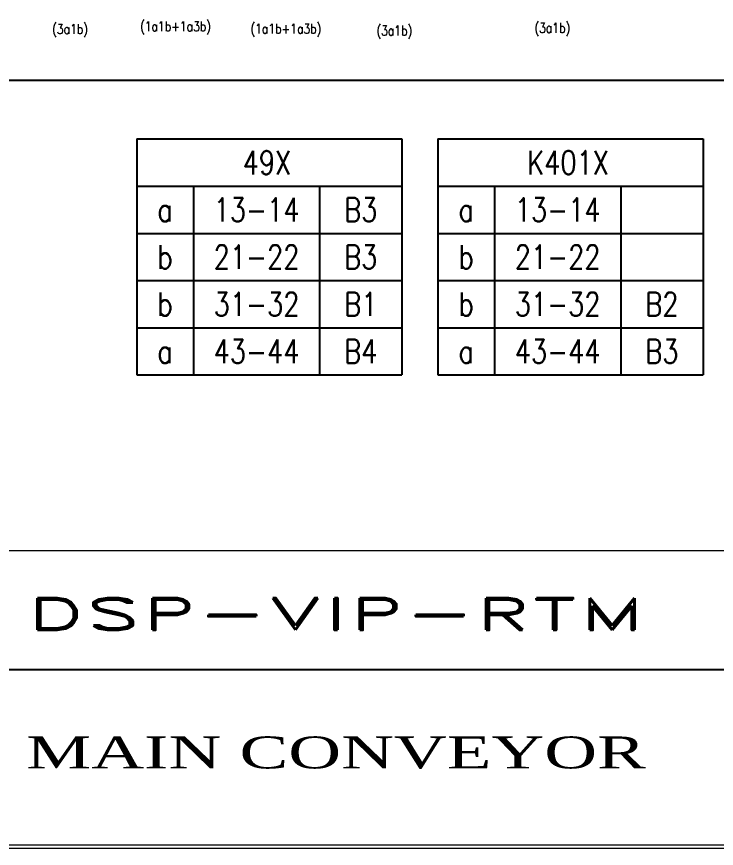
# Model space of a CAD drawing. Header units: millimetres. Extents: x 107 to 2900, y 85 to 3996.
# Drawn here: x 1320.2 to 1462.3, y 101.1 to 270 of the extents above; entities that cross this region are included whole.
import ezdxf
from ezdxf.enums import TextEntityAlignment as Align
from ezdxf.lldxf.tags import DXFTag

# ---------------------------------------------------------------- set-up
doc = ezdxf.new("R2010")
doc.units = ezdxf.units.MM
doc.layers.add('40', color=4, linetype='Continuous')
doc.layers.add('70', color=7, linetype='Continuous')
doc.styles.add('ROMANS', font='ROMANS.shx', dxfattribs={"width": 0.7})
doc.styles.add('SD', font='ROMAND.shx', dxfattribs={"width": 0.8})
doc.styles.add('SS', font='batang.ttc', dxfattribs={"width": 0.8})
tags = doc.linetypes.add('CENTER', pattern=[2, 1.25, -0.25, 0.25, -0.25]).pattern_tags.tags
tags[10:11] = [DXFTag(74, 4), DXFTag(75, 0), DXFTag(340, '0'), DXFTag(46, 1.0), DXFTag(50, 0.0), DXFTag(44, 0.0), DXFTag(45, 0.0)]
tags[8:9] = [DXFTag(74, 4), DXFTag(75, 0), DXFTag(340, '0'), DXFTag(46, 1.0), DXFTag(50, 0.0), DXFTag(44, 0.0), DXFTag(45, 0.0)]
tags[6:7] = [DXFTag(74, 4), DXFTag(75, 0), DXFTag(340, '0'), DXFTag(46, 1.0), DXFTag(50, 0.0), DXFTag(44, 0.0), DXFTag(45, 0.0)]
tags[4:5] = [DXFTag(74, 4), DXFTag(75, 0), DXFTag(340, '0'), DXFTag(46, 1.0), DXFTag(50, 0.0), DXFTag(44, 0.0), DXFTag(45, 0.0)]

msp = doc.modelspace()

# ---------------------------------------------------------------- linework, layer by layer
at = {"color": 7, "linetype": 'CENTER'}
msp.add_line((1792.241, 257.013), (1151.298, 257.013), dxfattribs=at)
at = {"linetype": 'Continuous'}
for p, q in [((1344.617, 245.144), (1398.498, 245.144)), ((1344.617, 245.144), (1344.617, 197.219)), ((1398.498, 245.144), (1398.498, 197.219)), ((1405.765, 245.144), (1459.647, 245.144)), ((1405.765, 245.144), (1405.765, 197.219)), ((1459.647, 245.144), (1459.647, 197.219)), ((1344.617, 235.559), (1398.498, 235.559)), ((1356.16, 235.559), (1356.16, 197.219)), ((1381.769, 235.559), (1381.769, 197.219)), ((1405.765, 235.559), (1459.647, 235.559)), ((1417.309, 235.559), (1417.309, 197.219)), ((1442.917, 235.559), (1442.917, 197.219)), ((1344.617, 225.974), (1398.498, 225.974)), ((1405.765, 225.974), (1459.647, 225.974)), ((1344.617, 216.389), (1398.498, 216.389)), ((1405.765, 216.389), (1459.647, 216.389)), ((1344.617, 206.804), (1398.498, 206.804)), ((1405.765, 206.804), (1459.647, 206.804)), ((1344.617, 197.219), (1398.498, 197.219)), ((1405.765, 197.219), (1459.647, 197.219))]:
    msp.add_line(p, q, dxfattribs=at)
at = {"layer": '40', "color": 0}
msp.add_line((1473.267, 137.367), (1278.867, 137.367), dxfattribs=at)
at = {"layer": '70', "color": 0, "lineweight": 13}
msp.add_line((976.467, 161.559), (1797.267, 161.559), dxfattribs=at)
for points in [[(1797.267, 101.079), (976.467, 101.079), (976.467, 684.279), (1797.267, 684.279)], [(1796.619, 101.727), (977.115, 101.727), (977.115, 683.631), (1796.619, 683.631)]]:
    msp.add_lwpolyline(points, close=True, dxfattribs=at)

# ---------------------------------------------------------------- texts
at = {"linetype": 'Continuous', "style": 'ROMANS', "width": 0.8}
for s, p in [('(3a1b)', (1331.09, 266.459)), ('(1a1b+1a3b)', (1352.498, 267.015)), ('(1a1b+1a3b)', (1374.912, 266.529)), ('(3a1b)', (1429.017, 266.694)), ('(3a1b)', (1396.923, 266.149))]:
    msp.add_text(s, height=2, dxfattribs=at).set_placement(p, align=Align.CENTER)
for s, height, p in [('49X', 4.7925, (1371.078, 240.352)), ('K401X', 4.7925, (1432.227, 240.352)), ('13-14', 4.7925, (1368.964, 230.767)), ('B3', 4.7925, (1390.133, 230.767)), ('13-14', 4.7925, (1430.113, 230.767)), ('a', 4.793, (1350.388, 230.767)), ('a', 4.793, (1411.537, 230.767)), ('b', 4.793, (1350.388, 221.182)), ('21-22', 4.7925, (1368.964, 221.182)), ('B3', 4.7925, (1390.133, 221.182)), ('b', 4.793, (1411.537, 221.182)), ('21-22', 4.7925, (1430.113, 221.182)), ('b', 4.793, (1350.388, 211.597)), ('31-32', 4.7925, (1368.964, 211.597)), ('B1', 4.7925, (1390.133, 211.597)), ('b', 4.793, (1411.537, 211.597)), ('31-32', 4.7925, (1430.113, 211.597)), ('B2', 4.7925, (1451.282, 211.597)), ('43-44', 4.7925, (1368.964, 202.012)), ('B4', 4.7925, (1390.133, 202.012)), ('43-44', 4.7925, (1430.113, 202.012)), ('B3', 4.7925, (1451.282, 202.012)), ('a', 4.793, (1350.388, 202.012)), ('a', 4.793, (1411.537, 202.012))]:
    msp.add_text(s, height=height, dxfattribs=at).set_placement(p, align=Align.MIDDLE)
at = {"color": 7, "linetype": 'Continuous', "style": 'SD', "width": 1.881814}
msp.add_text('DSP-VIP-RTM', height=6.48, dxfattribs=at).set_placement((1322.179, 145.425), (1448.023, 145.425), align=Align.FIT)
at = {"color": 0, "style": 'SS', "width": 1.624995}
msp.add_text('MAIN CONVEYOR', height=6.48, dxfattribs=at).set_placement((1322.179, 117.322), (1448.023, 117.322), align=Align.FIT)

doc.saveas('drawing.dxf')
